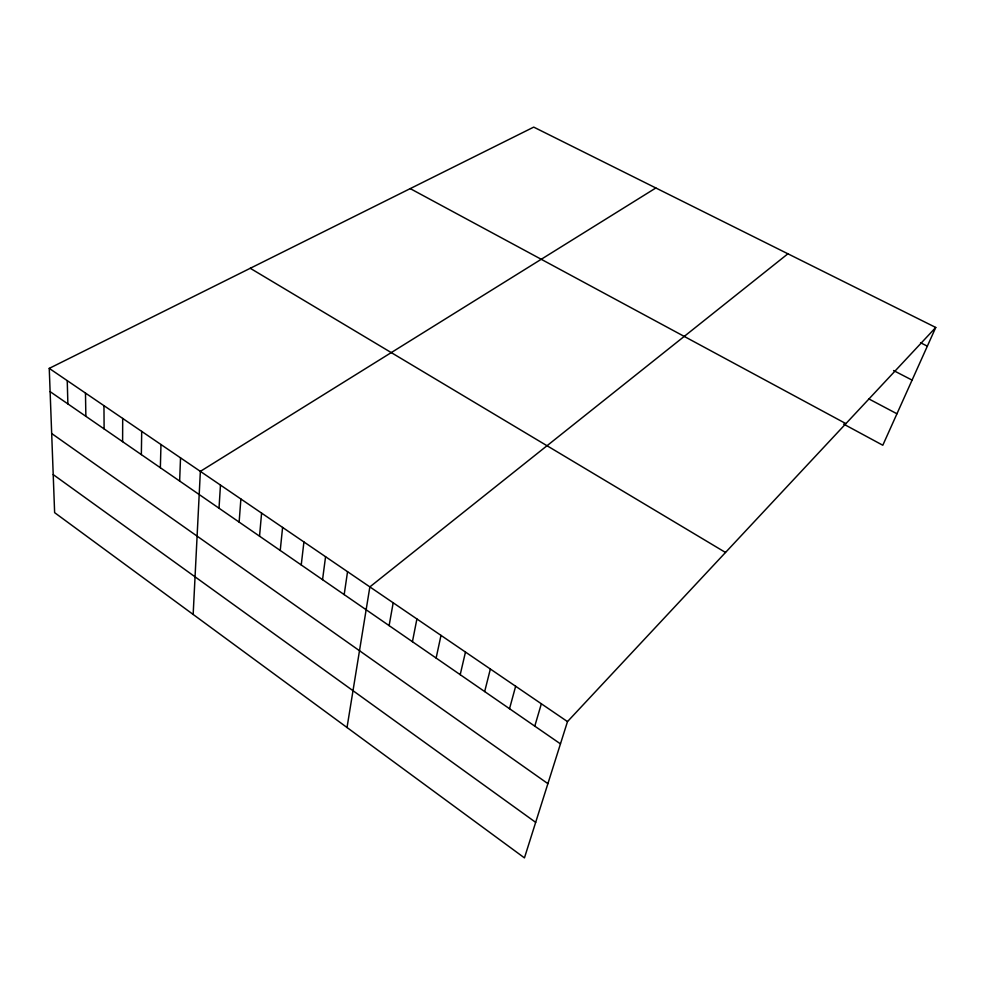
<?xml version="1.0" encoding="UTF-8"?>
<svg xmlns="http://www.w3.org/2000/svg" width="985" height="985" viewBox="0 0 985 985"><rect width="100%" height="100%" fill="white"/><g stroke="black" fill="none" stroke-linecap="round" stroke-linejoin="round"><path stroke-width="1.48" d="M122.608 441.674L122.694 418.44M141.347 454.614L141.705 431.393M160.358 467.727L160.974 444.531M179.639 481.037L180.526 457.853M193.158 614.443L200.361 471.372L655.85 187.975M219.015 508.211L220.468 485.088M239.133 522.099L240.882 498.989M259.535 536.172L261.591 513.111M280.232 550.467L282.596 527.431M301.238 564.959L303.922 541.959M322.551 579.673L325.567 556.71M344.184 594.595L347.545 571.694M347.028 727.509L369.855 586.9L787.926 253.785M389.112 625.61L393.187 602.808M412.432 641.703L416.901 618.962M436.133 658.054L440.997 635.387M460.204 674.676L465.474 652.07M484.669 691.556L490.358 669.024M509.528 708.707L515.648 686.262M534.781 726.142L541.356 703.783M935.75 327.463L567.495 721.599L524.451 857.886L54.631 512.656L49.25 368.378L533.722 127.114L935.75 327.463L882.806 445.245L843.628 424.092M920.569 342.755L927.341 346.166M893.58 370.545L912.085 380.112M868.647 398.802L896.953 413.774M410.228 188.615L845.906 423.624M250.252 268.277L725.526 552.474M49.25 368.378L567.495 721.599M50.124 391.648L560.465 743.872M51.676 433.511L547.894 783.654M53.215 474.598L535.68 822.364M67.239 380.641L67.879 403.899M85.473 393.064L85.867 416.323M103.954 405.672L104.114 428.906"/></g></svg>
